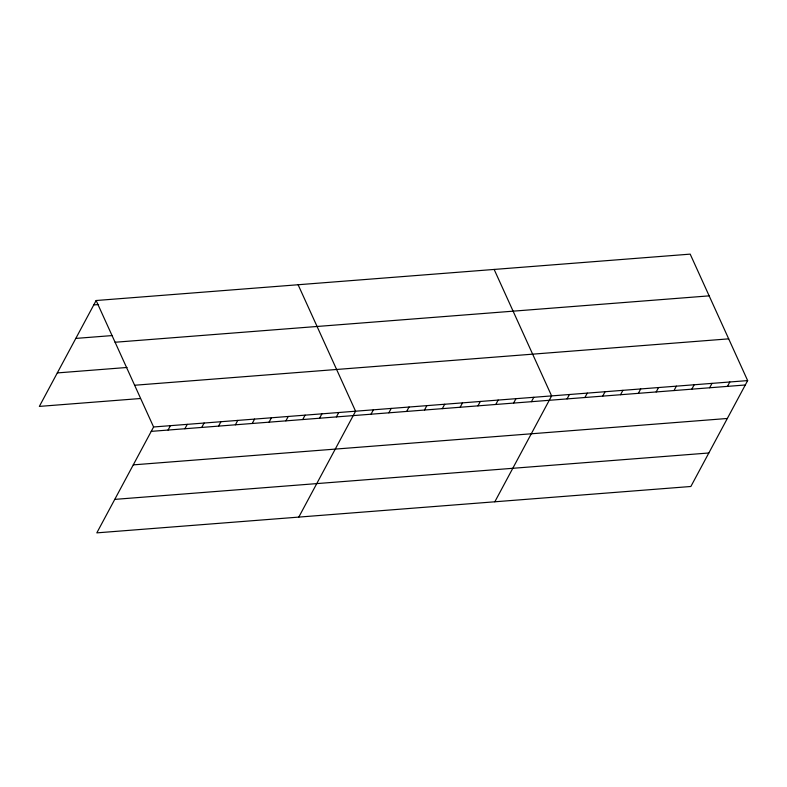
<?xml version="1.0" encoding="UTF-8"?>
<svg xmlns="http://www.w3.org/2000/svg" width="787" height="787" viewBox="0 0 787 787"><rect width="100%" height="100%" fill="white"/><g stroke="black" fill="none" stroke-linecap="round" stroke-linejoin="round"><path stroke-width="1.18" d="M96.132 300.516L153.593 426.977L96.811 532.868L690.868 486.484L747.65 380.593L690.189 254.132L96.132 300.516L39.35 406.407L140.342 398.527M168.064 430.056L170.425 425.659M184.896 428.748L187.257 424.35M201.728 427.43L204.089 423.032M218.56 426.121L220.921 421.724M235.392 424.803L237.753 420.406M252.224 423.485L254.585 419.087M269.056 422.176L271.417 417.779M285.888 420.858L288.249 416.461M302.72 419.55L305.081 415.152M319.552 418.231L321.913 413.834M336.383 416.913L338.744 412.516M298.794 517.098L355.576 411.207L298.106 284.746M371.031 414.208L373.392 409.811M388.857 412.821L391.218 408.423M406.682 411.434L409.033 407.027M424.498 410.037L426.859 405.639M442.324 408.65L444.685 404.243M460.139 407.253L462.5 402.855M477.965 405.866L480.326 401.459M495.79 404.469L498.141 400.071M513.606 403.082L515.967 398.684M531.432 401.685L533.793 397.287M494.826 501.791L551.608 395.9L494.147 269.439M567.073 398.901L569.434 394.503M584.898 397.514L587.259 393.116M602.714 396.117L605.075 391.719M620.54 394.73L622.901 390.332M638.365 393.343L640.716 388.935M656.181 391.946L658.542 387.548M674.006 390.559L676.367 386.151M691.822 389.162L694.183 384.764M709.648 387.775L712.009 383.377M727.473 386.378L729.824 381.98M93.771 304.913L98.582 304.539M75.808 338.41L111.882 335.596M115.089 342.247L709.146 295.863M57.313 372.92L127.041 367.47M134.626 385.246L728.683 338.853M153.593 426.977L747.65 380.593M151.232 431.374L745.289 384.991M133.278 464.871L727.336 418.477M114.774 499.381L708.831 452.987"/></g></svg>
